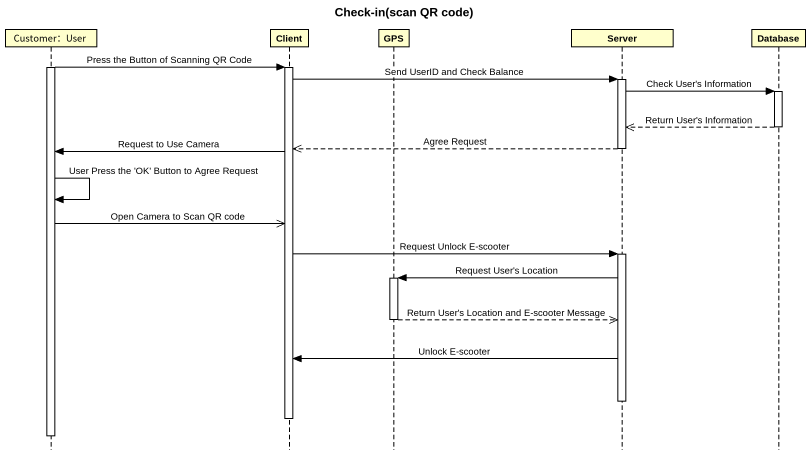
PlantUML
@startuml
title Check-in(scan QR code)
hide footbox
participant "Customer：User" as Customer_User
participant Client
participant GPS
participant Server
participant "Database" as Database_

activate Customer_User
Customer_User -> Client : Press the Button of Scanning QR Code
activate Client
Client -> Server : Send UserID and Check Balance
activate Server
Server -> Database_ : Check User's Information
activate Database_
Database_ -->> Server : Return User's Information
deactivate Database_
Server -->> Client : Agree Request
deactivate Server
Client -> Customer_User : Request to Use Camera
Customer_User -> Customer_User : User Press the 'OK' Button to Agree Request
Customer_User ->> Client : Open Camera to Scan QR code
Client -> Server : Request Unlock E-scooter
activate Server
Server -> GPS : Request User's Location
activate GPS
GPS -->> Server : Return User's Location and E-scooter Message
deactivate GPS
Server -> Client : Unlock E-scooter
deactivate Server
deactivate Client
deactivate Customer_User
@enduml
